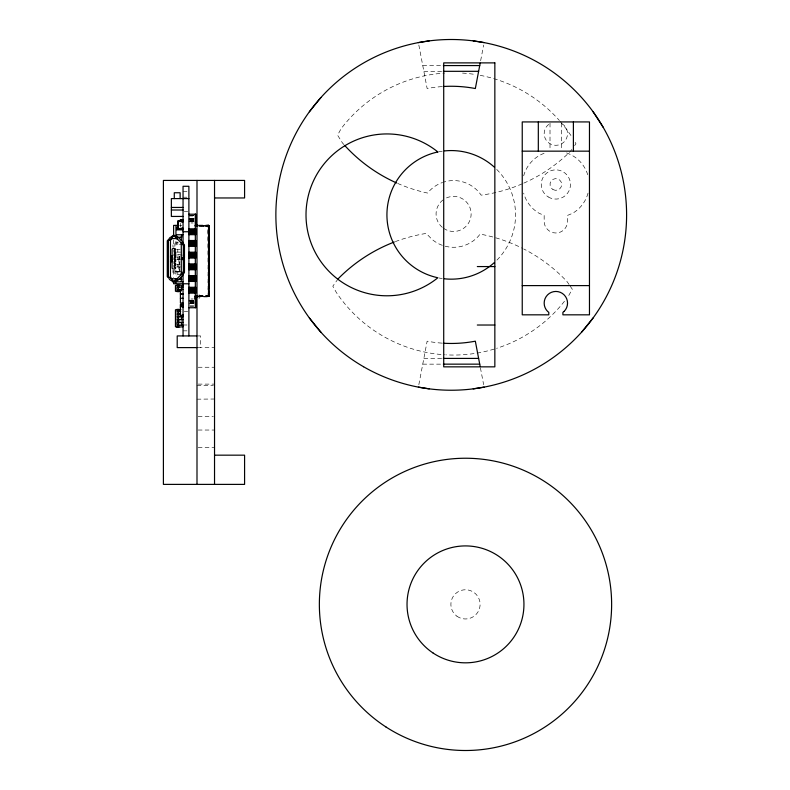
<?xml version="1.0" encoding="UTF-8"?>
<svg xmlns="http://www.w3.org/2000/svg" width="790" height="790" viewBox="0 0 790 790"><rect width="100%" height="100%" fill="white"/><g stroke="black" fill="none" stroke-linecap="round" stroke-linejoin="round"><path stroke-width="0.59" stroke-dasharray="3.95 2.96" d="M198.804 225.12L208.205 225.081L209.232 226.108L209.202 296.003L208.066 296.892L198.804 296.823L208.066 296.734C210.792 295.233 207.405 297.781 208.471 295.727L208.066 225.051L208.066 296.122L208.728 296.665L209.162 225.841L208.066 225.051L209.232 226.226L208.066 225.051L209.232 226.226L208.817 225.328M208.609 225.199L209.202 225.95L208.066 225.12L208.471 295.727C209.034 297.06 208.313 297.01 209.083 295.727L209.202 226.138L208.609 225.199L209.202 226.138L209.103 295.796L208.066 296.625L209.202 295.845L208.205 296.882L209.162 295.727L198.804 295.727M198.804 296.625L208.066 296.477C208.837 296.872 208.214 296.852 208.965 295.727L209.024 225.614L208.066 225.12L209.162 225.822M198.804 295.924L209.202 295.845L208.728 296.23L208.728 225.269L208.817 295.727L198.833 296.132L208.945 296.457L209.202 295.885L208.609 295.983L208.609 226.157L198.804 225.644L208.728 225.664L209.202 226.187L198.804 226.226M209.202 296.003L208.945 226.078L208.205 225.091M418.838 384.7L427.143 341.181A128.602 128.602 0 0 0 442.015 343.137M480.636 60.741L483.638 45.02M209.024 296.26C207.819 295.006 208.935 297.553 209.162 295.875M208.846 226.118L198.833 226.019L209.083 226.226L208.066 225.476L198.804 225.476M208.728 296.497C207.582 294.956 208.511 297.998 209.162 296.023M208.728 296.072L208.066 296.823M198.833 296.319L208.205 296.339L208.274 226.226C207.424 225.051 210.012 225.881 208.609 225.97M198.804 296.309L208.945 296.132L208.481 296.734M568.77 295.49L572.296 289.219L569.708 285.457M208.343 225.881L208.481 225.19M338.189 278.742L332.817 286.197L336.343 292.458A141.124 141.124 0 0 0 444.582 354.769M571.901 149.379L570.538 151.255A156.558 156.558 0 0 1 523.178 183.408M574.606 145.627L575.959 143.75L574.745 141.696M208.846 296.596L208.817 295.727L208.343 296.003M208.274 226.226L208.205 225.673M209.024 226.187L208.609 225.476L209.202 225.989M208.205 226.009L209.162 225.94L208.066 225.644M208.846 296.27L208.066 296.477M548.793 124.425L547.588 125.353A11.692 11.692 0 0 0 547.588 141.884A11.692 11.692 0 0 0 564.119 141.884A11.692 11.692 0 0 0 564.119 125.353L562.905 124.425M208.066 225.12L208.609 225.733L208.066 226.019M208.945 225.9L208.205 225.446M208.945 225.664L208.343 225.318M175.37 255.131L178.955 254.745M178.876 271.819L175.37 271.395L182.46 271.444M422.759 65.57L442.153 65.57M423.855 71.317L442.114 71.317M183.053 191.368L187.724 191.368M183.053 197.214L187.724 197.214M184.218 211.552L187.724 211.552M190.064 215.334L195.91 215.334M190.064 215.552L195.91 215.552M188.889 215.729L193.57 215.729M188.889 215.966L195.91 215.966M188.889 218.405L195.91 218.326M190.064 218.534L195.91 218.534M190.064 218.712L195.91 218.712M188.889 218.929L195.91 218.929M190.064 219.176L195.91 219.176M188.889 219.452L195.91 219.452M190.064 219.748L195.91 219.748M188.889 220.055L193.57 220.055M190.064 220.361L193.57 220.361M190.064 220.657L195.91 220.657M190.064 220.933L195.91 220.933M188.889 221.18L195.91 221.18M190.064 221.398L195.91 221.398M190.064 221.575L195.91 221.575M190.064 221.704L193.57 221.704M188.889 221.783L195.91 221.783M191.042 222.978L193.185 222.978M198.804 225.328L208.205 225.219M179.458 225.397L181.799 225.397M178.283 242.175L176.624 242.175L176.624 244.693L181.799 244.693M176.624 249.601L180.14 249.601M176.624 252.109L181.799 252.109M180.011 256.434L179.172 256.394L179.172 259.021L180.011 259.071M176.624 257.026L180.14 257.026M176.624 259.535L181.799 259.535M180.011 261.994L179.172 261.944L179.172 264.571L180.011 264.62M176.624 264.443L180.14 264.443M176.624 266.961L181.799 266.961M179.932 270.131L179.172 270.131L179.172 267.494L179.932 267.494L179.251 267.543L179.251 270.18L180.011 270.18M180.14 271.869L176.624 271.869L176.624 274.387L181.315 274.387M191.042 298.966L193.185 298.966M188.889 300.249L195.91 300.249M188.889 300.378L195.91 300.378M190.064 300.546L195.91 300.546M190.064 300.763L193.57 300.763M190.064 301.02L195.91 301.02M188.889 301.296L195.91 301.296M190.064 301.592L195.91 301.592M190.064 301.889L193.57 301.889M190.064 302.195L195.91 302.195M190.064 302.491L195.91 302.491M190.064 302.768L195.91 302.768M190.064 303.024L193.57 303.024M188.889 303.232L195.91 303.232M190.064 303.538L193.57 303.538M190.064 303.646L195.91 303.617M190.064 306.007L195.91 306.007M190.064 306.095L193.57 306.095M184.218 311.369L187.724 311.369M183.053 324.996L187.724 324.996M183.053 330.842L187.724 330.842M198.122 335.928L200.581 335.928L200.581 347.61M198.122 347.61L214.534 347.61M423.855 358.413L442.114 358.413M422.759 364.151L442.153 364.151M198.162 367.251L214.534 367.251M198.162 384.118L214.534 384.118M196.996 385.51L213.369 385.51M196.996 399.177L214.534 399.019M198.162 416.557L213.369 416.557M198.162 430.037L214.534 430.037M198.162 447.575L214.534 447.575M208.481 226.019L208.481 225.644M182.381 255.131L178.876 254.696L178.955 271.869M208.609 296.161L208.066 295.924L208.609 295.983M569.057 284.509L567.121 281.684A158.78 158.78 0 0 0 523.691 248.949M418.838 45.02L427.143 88.539A128.602 128.602 0 0 1 442.015 86.594M480.409 367.785L483.638 384.7M561.7 123.141L561.7 149.932M550.008 123.141L550.008 149.932M199.119 294.67L199.119 301.099M180.416 223.274L180.416 227.066M179.251 256.434L179.251 259.071M179.251 261.994L179.251 264.62M177.799 242.175L177.799 244.693M177.799 249.601L177.799 252.109M177.799 257.026L177.799 259.535M177.799 264.443L177.799 266.961M177.799 271.869L177.799 274.387M175.953 241.197L175.953 247.27M175.953 270.368L175.953 276.441M174.847 246.529L174.847 244.406A3.219 3.219 0 0 1 176.832 241.434M174.847 269.844L174.847 273.044A3.219 3.219 0 0 0 176.832 276.016M173.612 239.982L173.612 247.27M173.612 270.368L173.612 277.655M172.951 244.87L172.951 247.132M172.951 270.318L172.951 272.58M496.703 169.396A64.296 64.296 0 0 1 496.703 260.335M442.291 278.534A64.296 64.296 0 0 1 438.964 277.981M438.964 151.749A64.296 64.296 0 0 1 442.291 151.186M446.469 197.915A17.538 17.538 0 0 1 471.038 215.769A17.538 17.538 0 0 1 443.289 228.122M442.331 227.362A17.538 17.538 0 0 1 443.289 199.742M395.316 241.622A158.78 158.78 0 0 1 426.235 233.425L431.824 239.202A33.358 33.358 0 0 0 478.868 235.706L479.935 234.087L480.755 234.215A158.78 158.78 0 0 1 522.674 248.425M522.121 183.863A156.558 156.558 0 0 1 481.169 195.16A33.358 33.358 0 0 0 443.634 182.095M397.666 183.418A156.558 156.558 0 0 0 426.689 192.869L427.736 193.066L428.328 192.158A33.358 33.358 0 0 1 442.607 182.441M343.926 144.59A156.558 156.558 0 0 1 342.425 142.901L337.587 135.199L340.984 128.879A141.124 141.124 0 0 1 444.651 73.085M564.475 301.247A141.124 141.124 0 0 1 496.584 348.351M494.293 349.062A141.124 141.124 0 0 1 445.777 354.838M462.496 73.085A141.124 141.124 0 0 1 475.501 74.517M480.192 75.336A141.124 141.124 0 0 1 559.399 120.534M560.179 121.433A141.124 141.124 0 0 1 572.306 137.608M588.037 193.096A33.318 33.318 0 0 1 572.513 213.33L567.546 215.384L567.546 221.299A11.692 11.692 0 0 1 555.854 232.991A11.692 11.692 0 0 1 544.162 221.299L544.162 215.384L539.195 213.33A33.318 33.318 0 0 1 523.671 193.096M523.671 175.854A33.318 33.318 0 0 1 545.149 152.924M566.558 152.924A33.318 33.318 0 0 1 588.037 175.854M456.906 616.19A14.615 14.615 0 0 0 480.024 605.9A14.615 14.615 0 0 0 459.553 591.019A14.615 14.615 0 0 0 456.906 616.19M552.931 189.541A5.846 5.846 0 0 0 561.7 184.475A5.846 5.846 0 0 0 552.931 179.409A5.846 5.846 0 0 0 552.931 189.541M548.25 196.947A14.615 14.615 0 0 0 570.459 184.821A14.615 14.615 0 0 0 548.852 171.647A14.615 14.615 0 0 0 548.25 196.947"/><path stroke-width="1.19" d="M480.182 63.161L475.333 88.539A128.602 128.602 0 0 0 443.16 86.515M170.492 239.775L170.709 239.202M309.364 111.785L320.918 97.526M581.558 332.205L593.112 317.935M177.266 278.524L180.851 274.93A1.462 1.462 0 0 0 181.285 273.903M167.806 242.836L167.806 246.845M167.806 270.605L167.806 274.614M181.285 258.784L184.198 258.379A1.155 0.889 -90 0 0 184.465 257.55L184.465 245.275A1.155 0.889 -90 0 0 184.198 244.456A1.205 0.918 -90 0 0 183.556 244.11L181.285 244.11M176.851 278.781L176.94 278.742A1.491 1.471 -90 0 1 176.486 278.88L175.143 278.89M183.053 285.575L178.718 284.993L175.449 285.575L175.449 291.253L180.88 291.54M180.88 309.473L175.449 309.769L175.449 326.724L177.207 327.307L183.053 326.724M176.921 280.578L175.143 280.647M418.374 42.611L429.256 40.883M473.22 388.848L484.102 387.12M443.358 65.57L479.718 65.57M443.328 71.317L478.622 71.317M522.239 151.157L589.468 151.157M214.534 197.964L244.584 197.964L244.584 180.426L163.402 180.426L163.402 484.389L244.584 484.389L244.584 455.168L214.534 455.168M188.889 198.596L171.361 198.596L171.361 216.44L183.053 216.44M171.361 207.444L183.053 207.444M171.361 210.012L183.053 210.012M188.889 214.208L195.91 214.208L195.91 222.978L195.328 222.978M195.328 218.307L196.157 218.307L196.157 225.604M183.053 219.758L180.416 219.758L180.416 221.22M180.416 219.837L183.053 219.906M180.416 220.055L183.053 220.055M183.053 220.637L178.194 220.637L178.194 229.406L183.053 229.406M178.194 221.516L183.053 221.516M183.053 221.872L181.591 221.872L181.591 220.637M195.328 221.812L196.157 221.812M195.328 225.051L197.668 225.071M195.328 225.209L197.668 225.209M178.293 225.397L173.612 225.397L173.612 236.338M195.328 225.476L197.638 225.476M195.328 225.644L197.638 225.644M195.328 226.019L197.638 225.822M195.328 226.226L197.638 226.226M178.283 227.322L176.624 227.322L176.624 229.841L182.964 229.841M183.053 228.182L181.591 228.182L181.591 229.406M178.194 228.527L183.053 228.527M188.889 228.823L195.91 228.823L195.91 234.669L188.889 234.669M188.889 230.097L195.91 230.018M188.889 230.226L195.91 230.226M188.889 230.404L195.91 230.404M188.889 230.621L195.91 230.621M188.889 230.868L195.91 230.868M188.889 231.144L195.91 231.144M188.889 231.44L195.91 231.44M183.053 231.756L195.91 231.747M188.889 232.053L195.91 232.053M188.889 232.349L195.91 232.349M188.889 232.625L195.91 232.625M188.889 232.872L195.91 232.872M188.889 233.09L195.91 233.09M188.889 233.267L195.91 233.267M188.889 233.396L195.91 233.396L188.889 233.504M182.964 234.749L176.624 234.749L176.624 237.267L181.799 237.267M175.143 236.803L176.921 236.862M175.726 238.56L175.726 236.299A1.205 0.909 0 0 0 175.39 235.667A1.155 0.869 0 0 0 174.56 235.4L173.385 235.4A1.155 0.869 0 0 0 172.566 235.667A1.205 0.909 0 0 0 172.22 236.299L172.22 238.56A1.481 1.481 0 0 0 170.462 240.022L168.191 240.022A1.205 0.918 90 0 0 167.549 240.358A1.155 0.889 -90 0 0 167.283 241.187L167.283 276.263A1.155 0.889 -90 0 0 167.549 277.083A1.205 0.918 -90 0 0 168.191 277.428L170.462 277.428A1.481 1.481 0 0 0 172.22 278.89L172.22 281.151A1.205 0.909 0 0 0 172.566 281.783A1.155 0.869 0 0 0 173.385 282.05L174.56 282.05A1.155 0.869 0 0 0 175.39 281.783A1.205 0.909 0 0 0 175.726 281.151L175.726 278.89M188.889 240.516L195.91 240.516L195.91 246.362L188.889 246.362M188.889 241.681L195.91 241.71M188.889 241.918L195.91 241.918M188.889 242.096L195.91 242.096M188.889 242.313L195.91 242.313M188.889 242.56L195.91 242.56M188.889 242.836L195.91 242.836M188.889 243.132L195.91 243.132M188.889 243.439L195.91 243.439M188.889 243.745L195.91 243.745M188.889 244.041L195.91 244.041M188.889 244.317L195.91 244.317M188.889 244.564L195.91 244.564M188.889 244.781L195.91 244.781M188.889 244.959L195.91 244.959M188.889 252.208L195.91 252.208L195.91 258.053L188.889 258.053M188.889 253.373L195.91 253.481M188.889 253.61L195.91 253.61M188.889 253.788L195.91 253.788M188.889 254.005L195.91 254.005M188.889 254.252L195.91 254.252M188.889 254.528L195.91 254.528M188.889 254.824L195.91 254.824M188.889 255.131L195.91 255.131M188.889 255.437L195.91 255.437M170.492 255.743L172.102 255.743M188.889 255.733L195.91 255.733M188.889 256.009L195.91 256.009M188.889 256.256L195.91 256.256M170.462 256.325L172.102 256.325M188.889 256.474L195.91 256.474M188.889 256.651L195.91 256.78M188.889 256.859L195.91 256.878M170.462 257.787L171.637 257.787M170.462 259.663L171.637 259.663M170.462 261.125L172.102 261.125M170.492 261.707L172.102 261.707M188.889 263.9L195.91 263.9L195.91 269.746L188.889 269.746M188.889 265.065L195.91 265.173M188.889 265.302L195.91 265.302M188.889 265.479L195.91 265.479M188.889 265.697L195.91 265.697M188.889 265.944L195.91 265.944M188.889 266.22L195.91 266.22M188.889 266.516L195.91 266.516M477.308 266.566L494.846 266.566M188.889 266.822L195.91 266.822M188.889 267.129L195.91 267.129M188.889 267.425L195.91 267.425M188.889 267.701L195.91 267.701M188.889 267.948L195.91 267.948M188.889 268.166L195.91 268.166M188.889 268.343L195.91 268.472M188.889 268.57L195.91 268.551M181.285 273.34L183.556 273.34A1.205 0.918 -90 0 0 184.198 272.994A1.155 0.889 -90 0 0 184.465 272.165L184.465 259.89A1.155 0.889 -90 0 0 184.198 259.071L183.823 258.784M188.889 275.591L195.91 275.591L195.91 281.438L188.889 281.438M188.889 276.865L195.91 276.757M188.889 276.994L195.91 276.994M188.889 277.172L195.91 277.172M188.889 277.389L195.91 277.389M188.889 277.636L195.91 277.636M188.889 277.912L195.91 277.912M188.889 278.208L195.91 278.208M188.889 278.515L195.91 278.515M177.325 278.465A1.462 1.462 0 0 1 176.289 278.89L172.546 278.86A2.044 2.044 0 0 1 170.492 276.816M188.889 278.821L195.91 278.821M188.889 279.107L195.91 279.107M177.799 279.295L181.799 279.295M188.889 279.384L195.91 279.384M188.889 279.64L195.91 279.64M188.889 279.858L195.91 279.858M188.889 280.025L195.91 280.164L188.889 280.262M182.964 281.803L176.624 281.803L176.624 280.134M188.889 283.788L173.612 283.738L173.612 281.309M522.239 285.605L589.468 285.605M177.207 287.037L183.053 287.037M188.889 287.284L195.91 287.284L195.91 293.13L188.889 293.13M188.889 288.449L195.91 288.557M188.889 288.686L195.91 288.686M188.889 288.863L195.91 288.863M188.889 289.071L195.91 289.071M188.889 289.328L195.91 289.328M183.053 289.505L180.416 289.505L180.416 302.955L183.053 302.955M188.889 289.604L195.91 289.604M177.207 289.96L180.703 289.96M188.889 289.9L195.91 289.9M188.889 290.207L195.91 290.207M188.889 290.503L195.91 290.503M188.889 290.799L195.91 290.799M188.889 291.075L195.91 291.075M188.889 291.332L195.91 291.332M188.889 291.55L195.91 291.55M188.889 291.717L195.91 291.846M188.889 291.925L195.91 291.954M180.416 293.594L183.053 293.594M180.416 294.186L183.053 294.186M195.328 295.727L197.638 295.727M195.328 295.924L197.638 295.924M195.328 296.122L197.638 296.122M195.328 296.477L197.638 296.625M197.638 296.734L195.328 296.892L197.638 296.882M180.416 298.274L183.053 298.274M195.328 298.966L195.91 298.966L195.91 307.735L188.889 307.735M195.328 301.306L196.197 301.385M195.328 302.56L196.197 302.56M195.328 303.646L196.157 303.646L196.197 296.714M183.053 304.229L180.416 304.229L180.416 315.704L183.053 315.704M180.416 305.394L183.053 305.394M180.416 306.352L183.053 306.352M180.416 307.517L180.713 306.639L182.757 306.639L183.053 307.517M177.207 311.23L180.703 311.23M177.207 314.153L180.703 314.153M180.416 314.529L180.713 315.407L182.757 315.407L183.053 314.529M177.207 316.78L183.053 316.78M177.207 319.703L183.053 319.703M177.207 322.34L183.053 322.34M477.308 325.026L494.846 325.026M177.207 325.263L183.053 325.263M196.888 335.928L177.207 335.928L177.207 347.61L196.996 347.61M443.328 358.413L478.622 358.413M443.358 364.151L479.718 364.151M195.328 296.309L197.668 296.319M473.22 40.883L484.102 42.611M418.374 387.12L429.256 388.848M176.851 238.669L176.94 238.708A1.491 1.471 -90 0 0 176.486 238.57L172.546 238.59A2.044 2.044 0 0 0 170.492 240.634M177.266 238.926L180.851 242.51A1.462 1.462 0 0 1 181.285 243.547M309.364 317.935L320.918 332.205M593.112 111.785L603.106 127.18M170.709 278.248L170.492 277.665M480.182 366.57L475.333 341.181A128.602 128.602 0 0 1 443.16 343.206M573.392 121.927L573.392 151.157M538.316 121.927L538.316 151.157M214.534 180.426L214.534 484.389M196.996 180.426L196.996 484.389M195.328 213.952L195.328 230.018M195.328 233.692L195.328 241.029M195.328 245.73L195.328 252.208M195.328 257.925L195.328 264.275M195.328 268.896L195.328 276.51M195.328 281.092L195.328 288.409M195.328 292.409L195.328 307.735M195.031 296.714L195.031 299.054M188.889 335.928L188.889 186.282L183.053 186.282L183.053 245.068M183.033 257.441L183.033 259.663M183.053 272.896L183.053 335.928M182.757 220.055L182.757 220.933M182.451 257.441L182.451 259.663M181.799 234.749L181.799 236.427M181.532 287.037L181.532 289.96M181.532 316.78L181.532 319.703M181.532 322.34L181.532 325.263M181.473 287.037L181.473 289.96M181.473 316.78L181.473 319.703M181.473 322.34L181.473 325.263M181.285 235.943L181.285 240.358M181.285 242.53L181.285 274.92M181.285 277.083L181.285 281.507M180.713 220.055L180.713 220.933M180.13 198.596L180.13 192.75L174.284 192.75L174.284 198.596M178.718 284.993L178.718 287.274M178.718 289.555L178.718 291.836M178.718 309.186L178.718 311.359M178.718 313.531L178.718 316.78M178.718 319.703L178.718 322.962M178.718 325.134L178.718 327.307M178.58 287.037L178.58 289.96M178.58 311.23L178.58 314.153M178.58 316.78L178.58 319.703M178.58 322.34L178.58 325.263M177.79 221.062L177.79 228.991M177.207 284.993L177.207 291.836M177.207 309.186L177.207 327.307M176.289 278.89L176.289 280.647A3.219 3.219 0 0 0 178.57 279.7L182.095 276.174A3.219 3.219 0 0 0 183.033 273.903M175.953 225.397L175.953 237.553M175.953 280.094L175.953 283.738M175.745 287.916L175.745 289.081M175.745 323.209L175.745 324.384M174.906 250.045L174.906 252.208M174.906 253.847L174.906 256.009M174.906 257.639L174.906 259.801M174.906 261.441L174.906 263.603M174.906 265.243L174.906 267.405M174.442 250.045L174.442 252.208M174.442 253.847L174.442 256.009M174.442 257.639L174.442 259.801M174.442 261.441L174.442 263.603M174.442 265.243L174.442 267.405M171.637 256.325L171.637 261.125M170.462 240.022L170.462 277.428M494.264 262.645A64.296 64.296 0 0 1 444.513 278.811M444.513 150.92A64.296 64.296 0 0 1 494.264 167.075M338.189 278.742A158.78 158.78 0 0 1 394.25 242.026M396.629 182.964A156.558 156.558 0 0 1 344.687 145.429M177.325 238.985A1.462 1.462 0 0 0 176.289 238.56L176.289 236.803A3.219 3.219 0 0 1 178.57 237.741L182.095 241.276A3.219 3.219 0 0 1 183.033 243.547M168.714 240.022A3.525 3.525 0 0 1 172.22 236.803M169.287 277.428A1.205 0.918 -90 0 1 168.645 277.083A1.155 0.889 -90 0 1 168.379 276.263L168.379 241.187A1.155 0.889 -90 0 1 168.645 240.358A1.205 0.918 90 0 1 169.287 240.022M172.22 280.647A3.525 3.525 0 0 1 168.714 277.428M172.22 280.025A1.205 0.909 0 0 0 172.566 280.667A1.155 0.869 0 0 0 173.385 280.924L174.56 280.924A1.155 0.869 0 0 0 175.39 280.667A1.205 0.909 0 0 0 175.726 280.025M172.22 237.415A1.205 0.909 0 0 1 172.566 236.783A1.155 0.869 0 0 1 173.385 236.516L174.56 236.516A1.155 0.869 0 0 1 175.39 236.783A1.205 0.909 0 0 1 175.726 237.415M182.46 273.34A1.205 0.918 -90 0 0 183.102 272.994A1.155 0.889 -90 0 0 183.369 272.165L183.369 259.89A1.155 0.889 -90 0 0 183.102 259.071L183.102 258.379A1.155 0.889 -90 0 0 183.369 257.55L183.369 245.275A1.155 0.889 -90 0 0 183.102 244.456A1.205 0.918 -90 0 0 182.46 244.11M564.119 311.398L562.905 312.336L562.905 314.825L589.468 314.825L589.468 121.927L522.239 121.927L522.239 314.825L548.793 314.825L548.793 312.336L547.588 311.398A11.692 11.692 0 0 1 547.588 294.868A11.692 11.692 0 0 1 564.119 294.868A11.692 11.692 0 0 1 564.119 311.398M494.846 62.884L443.713 62.884L443.713 366.846L494.846 366.846L494.846 62.884M195.91 245.088L188.889 245.088L195.91 245.196M174.442 248.494L173.277 248.494A1.165 1.165 0 0 0 172.102 249.66L172.102 267.78A1.165 1.165 0 0 0 173.277 268.956L174.442 268.956A1.165 1.165 0 0 0 175.607 267.78L174.323 267.405L174.323 265.243L175.607 265.243L175.607 263.603L174.323 263.603L174.323 261.441L175.607 261.441L175.607 259.801L174.323 259.801L174.323 257.639L175.607 257.639L175.607 256.009L174.323 256.009L174.323 253.847L175.607 253.847L175.607 252.208L174.323 252.208L174.323 250.045L175.607 249.66A1.165 1.165 0 0 0 174.442 248.494M363.558 366.738A175.36 175.36 0 0 0 626.598 214.86A175.36 175.36 0 0 0 363.558 62.993A175.36 175.36 0 0 0 363.558 366.738M437.867 151.966A64.296 64.296 0 0 0 437.867 277.754A80.935 80.935 0 0 1 327.751 270.062A80.935 80.935 0 0 1 327.751 159.669A80.935 80.935 0 0 1 437.867 151.966M385.915 726.938A146.14 146.14 0 0 0 611.43 612.003A146.14 146.14 0 0 0 399.138 474.168A146.14 146.14 0 0 0 385.915 726.938M433.147 653.063A58.45 58.45 0 0 0 523.829 608.043A58.45 58.45 0 0 0 439.497 552.013A58.45 58.45 0 0 0 433.147 653.063"/></g></svg>
